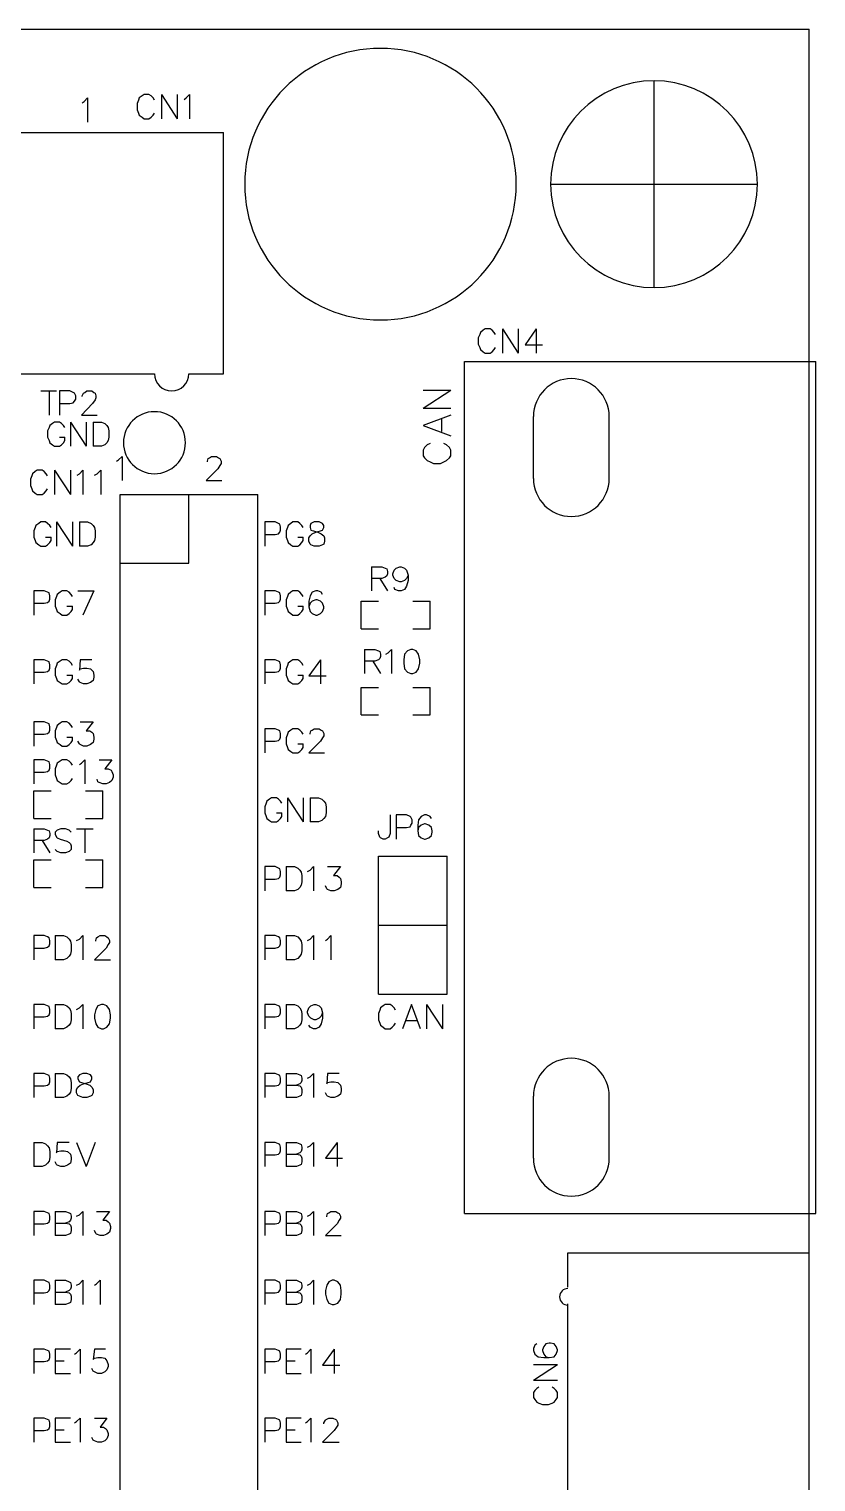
# Model space of a CAD drawing. Extents: x -0.24 to 4.91, y -0.23 to 6.58.
# Drawn here: x 3.143 to 4.285, y 4.467 to 6.575 of the extents above; entities that cross this region are included whole.
import ezdxf

# ---------------------------------------------------------------- set-up
doc = ezdxf.new("R2010")
doc.units = 0
doc.layers.add('mb672d', color=1, linetype='CONTINUOUS')

msp = doc.modelspace()

# ---------------------------------------------------------------- linework, layer by layer
at = {"layer": 'mb672d', "color": 5}
for points in [[(-0.225, 6.575), (4.275, 6.575)], [(4.275, 2.361), (4.275, 6.575)], [(4.05, 6.2), (4.05, 6.5)], [(3.22, 6.468), (3.223, 6.47), (3.228, 6.475), (3.228, 6.44)], [(3.325, 6.472), (3.323, 6.475), (3.32, 6.478), (3.317, 6.48), (3.31, 6.48), (3.307, 6.478), (3.303, 6.475), (3.302, 6.472), (3.3, 6.467), (3.3, 6.458), (3.302, 6.453), (3.303, 6.45), (3.307, 6.447), (3.31, 6.445), (3.317, 6.445), (3.32, 6.447), (3.323, 6.45), (3.325, 6.453)], [(3.335, 6.48), (3.335, 6.445)], [(3.335, 6.48), (3.358, 6.445)], [(3.358, 6.48), (3.358, 6.445)], [(3.368, 6.473), (3.371, 6.475), (3.376, 6.48), (3.376, 6.445)], [(2.325, 6.425), (2.525, 6.425), (3.425, 6.425)], [(3.425, 6.075), (3.425, 6.425)], [(3.9, 6.35), (4.2, 6.35)], [(3.82, 6.132), (3.818, 6.135), (3.815, 6.138), (3.812, 6.14), (3.805, 6.14), (3.802, 6.138), (3.798, 6.135), (3.797, 6.132), (3.795, 6.127), (3.795, 6.118), (3.797, 6.113), (3.798, 6.11), (3.802, 6.107), (3.805, 6.105), (3.812, 6.105), (3.815, 6.107), (3.818, 6.11), (3.82, 6.113)], [(3.83, 6.14), (3.83, 6.105)], [(3.83, 6.14), (3.853, 6.105)], [(3.853, 6.14), (3.853, 6.105)], [(3.879, 6.14), (3.863, 6.117), (3.888, 6.117)], [(3.879, 6.14), (3.879, 6.105)], [(3.775, 4.857), (3.775, 6.093)], [(3.775, 4.857), (4.285, 4.857), (4.285, 6.093)], [(3.775, 6.093), (4.285, 6.093)], [(2.45, 6.075), (3.325, 6.075)], [(3.375, 6.075), (3.425, 6.075)], [(3.16, 6.05), (3.183, 6.05)], [(3.172, 6.05), (3.172, 6.015)], [(3.187, 6.032), (3.202, 6.032), (3.207, 6.033), (3.209, 6.035), (3.211, 6.038), (3.211, 6.043), (3.209, 6.047), (3.207, 6.048), (3.202, 6.05), (3.187, 6.05), (3.187, 6.015)], [(3.22, 6.042), (3.22, 6.043), (3.222, 6.047), (3.224, 6.048), (3.227, 6.05), (3.234, 6.05), (3.237, 6.048), (3.239, 6.047), (3.24, 6.043), (3.24, 6.04), (3.239, 6.037), (3.235, 6.032), (3.219, 6.015), (3.242, 6.015)], [(3.715, 6.025), (3.755, 6.051)], [(3.715, 6.051), (3.755, 6.051)], [(3.715, 6.025), (3.755, 6.025)], [(3.755, 6.015), (3.715, 6), (3.755, 5.985)], [(3.742, 5.991), (3.742, 6.01)], [(3.875, 5.923), (3.875, 6.013)], [(3.985, 5.923), (3.985, 6.013)], [(3.195, 5.997), (3.193, 6), (3.19, 6.003), (3.187, 6.005), (3.18, 6.005), (3.177, 6.003), (3.173, 6), (3.172, 5.997), (3.17, 5.992), (3.17, 5.983), (3.172, 5.978), (3.173, 5.975), (3.177, 5.972), (3.18, 5.97), (3.187, 5.97), (3.19, 5.972), (3.193, 5.975), (3.195, 5.978), (3.195, 5.983)], [(3.203, 6.005), (3.203, 5.97)], [(3.203, 6.005), (3.226, 5.97)], [(3.226, 6.005), (3.226, 5.97)], [(3.236, 6.005), (3.236, 5.97)], [(3.236, 6.005), (3.248, 6.005), (3.253, 6.003), (3.256, 6), (3.258, 5.997), (3.259, 5.992), (3.259, 5.983), (3.258, 5.978), (3.256, 5.975), (3.253, 5.972), (3.248, 5.97), (3.236, 5.97)], [(3.187, 5.983), (3.195, 5.983)], [(3.725, 5.974), (3.721, 5.972), (3.717, 5.968), (3.715, 5.964), (3.715, 5.956), (3.717, 5.953), (3.721, 5.949), (3.725, 5.947), (3.73, 5.945), (3.74, 5.945), (3.745, 5.947), (3.749, 5.949), (3.753, 5.953), (3.755, 5.956), (3.755, 5.964), (3.753, 5.968), (3.749, 5.972), (3.745, 5.974)], [(3.27, 5.948), (3.273, 5.95), (3.278, 5.955), (3.278, 5.92)], [(3.402, 5.947), (3.402, 5.948), (3.403, 5.952), (3.405, 5.953), (3.408, 5.955), (3.415, 5.955), (3.418, 5.953), (3.42, 5.952), (3.422, 5.948), (3.422, 5.945), (3.42, 5.942), (3.417, 5.937), (3.4, 5.92), (3.423, 5.92)], [(3.17, 5.927), (3.168, 5.93), (3.165, 5.933), (3.162, 5.935), (3.155, 5.935), (3.152, 5.933), (3.148, 5.93), (3.147, 5.927), (3.145, 5.922), (3.145, 5.913), (3.147, 5.908), (3.148, 5.905), (3.152, 5.902), (3.155, 5.9), (3.162, 5.9), (3.165, 5.902), (3.168, 5.905), (3.17, 5.908)], [(3.18, 5.935), (3.18, 5.9)], [(3.18, 5.935), (3.203, 5.9)], [(3.203, 5.935), (3.203, 5.9)], [(3.213, 5.928), (3.216, 5.93), (3.221, 5.935), (3.221, 5.9)], [(3.238, 5.928), (3.242, 5.93), (3.247, 5.935), (3.247, 5.9)], [(3.275, 5.9), (3.475, 5.9)], [(3.275, 2.4), (3.275, 5.9)], [(3.275, 2.4), (3.475, 2.4), (3.475, 5.9)], [(3.375, 5.8), (3.375, 5.9)], [(3.175, 5.852), (3.173, 5.855), (3.17, 5.858), (3.167, 5.86), (3.16, 5.86), (3.157, 5.858), (3.153, 5.855), (3.152, 5.852), (3.15, 5.847), (3.15, 5.838), (3.152, 5.833), (3.153, 5.83), (3.157, 5.827), (3.16, 5.825), (3.167, 5.825), (3.17, 5.827), (3.173, 5.83), (3.175, 5.833), (3.175, 5.838)], [(3.183, 5.86), (3.183, 5.825)], [(3.183, 5.86), (3.206, 5.825)], [(3.206, 5.86), (3.206, 5.825)], [(3.216, 5.86), (3.216, 5.825)], [(3.216, 5.86), (3.228, 5.86), (3.233, 5.858), (3.236, 5.855), (3.238, 5.852), (3.239, 5.847), (3.239, 5.838), (3.238, 5.833), (3.236, 5.83), (3.233, 5.827), (3.228, 5.825), (3.216, 5.825)], [(3.485, 5.842), (3.5, 5.842), (3.505, 5.843), (3.507, 5.845), (3.508, 5.848), (3.508, 5.853), (3.507, 5.857), (3.505, 5.858), (3.5, 5.86), (3.485, 5.86), (3.485, 5.825)], [(3.541, 5.852), (3.539, 5.855), (3.536, 5.858), (3.533, 5.86), (3.526, 5.86), (3.523, 5.858), (3.519, 5.855), (3.518, 5.852), (3.516, 5.847), (3.516, 5.838), (3.518, 5.833), (3.519, 5.83), (3.523, 5.827), (3.526, 5.825), (3.533, 5.825), (3.536, 5.827), (3.539, 5.83), (3.541, 5.833), (3.541, 5.838)], [(3.557, 5.86), (3.552, 5.858), (3.551, 5.855), (3.551, 5.852), (3.552, 5.848), (3.556, 5.847), (3.562, 5.845), (3.567, 5.843), (3.571, 5.84), (3.572, 5.837), (3.572, 5.832), (3.571, 5.828), (3.569, 5.827), (3.564, 5.825), (3.557, 5.825), (3.552, 5.827), (3.551, 5.828), (3.549, 5.832), (3.549, 5.837), (3.551, 5.84), (3.554, 5.843), (3.559, 5.845), (3.566, 5.847), (3.569, 5.848), (3.571, 5.852), (3.571, 5.855), (3.569, 5.858), (3.564, 5.86), (3.557, 5.86)], [(3.167, 5.838), (3.175, 5.838)], [(3.533, 5.838), (3.541, 5.838)], [(3.275, 5.8), (3.375, 5.8)], [(3.64, 5.795), (3.64, 5.76)], [(3.64, 5.795), (3.655, 5.795), (3.66, 5.793), (3.662, 5.792), (3.663, 5.788), (3.663, 5.785), (3.662, 5.782), (3.66, 5.78), (3.655, 5.778), (3.64, 5.778)], [(3.652, 5.778), (3.663, 5.76)], [(3.693, 5.783), (3.691, 5.778), (3.688, 5.775), (3.683, 5.773), (3.681, 5.773), (3.676, 5.775), (3.673, 5.778), (3.671, 5.783), (3.671, 5.785), (3.673, 5.79), (3.676, 5.793), (3.681, 5.795), (3.683, 5.795), (3.688, 5.793), (3.691, 5.79), (3.693, 5.783), (3.693, 5.775), (3.691, 5.767), (3.688, 5.762), (3.683, 5.76), (3.679, 5.76), (3.674, 5.762), (3.673, 5.765)], [(3.15, 5.742), (3.165, 5.742), (3.17, 5.743), (3.172, 5.745), (3.173, 5.748), (3.173, 5.753), (3.172, 5.757), (3.17, 5.758), (3.165, 5.76), (3.15, 5.76), (3.15, 5.725)], [(3.206, 5.752), (3.204, 5.755), (3.201, 5.758), (3.198, 5.76), (3.191, 5.76), (3.188, 5.758), (3.184, 5.755), (3.183, 5.752), (3.181, 5.747), (3.181, 5.738), (3.183, 5.733), (3.184, 5.73), (3.188, 5.727), (3.191, 5.725), (3.198, 5.725), (3.201, 5.727), (3.204, 5.73), (3.206, 5.733), (3.206, 5.738)], [(3.214, 5.76), (3.237, 5.76)], [(3.237, 5.76), (3.221, 5.725)], [(3.485, 5.742), (3.5, 5.742), (3.505, 5.743), (3.507, 5.745), (3.508, 5.748), (3.508, 5.753), (3.507, 5.757), (3.505, 5.758), (3.5, 5.76), (3.485, 5.76), (3.485, 5.725)], [(3.541, 5.752), (3.539, 5.755), (3.536, 5.758), (3.533, 5.76), (3.526, 5.76), (3.523, 5.758), (3.519, 5.755), (3.518, 5.752), (3.516, 5.747), (3.516, 5.738), (3.518, 5.733), (3.519, 5.73), (3.523, 5.727), (3.526, 5.725), (3.533, 5.725), (3.536, 5.727), (3.539, 5.73), (3.541, 5.733), (3.541, 5.738)], [(3.569, 5.755), (3.567, 5.758), (3.562, 5.76), (3.559, 5.76), (3.554, 5.758), (3.551, 5.753), (3.549, 5.745), (3.549, 5.737), (3.551, 5.73), (3.554, 5.727), (3.559, 5.725), (3.561, 5.725), (3.566, 5.727), (3.569, 5.73), (3.571, 5.735), (3.571, 5.737), (3.569, 5.742), (3.566, 5.745), (3.561, 5.747), (3.559, 5.747), (3.554, 5.745), (3.551, 5.742), (3.549, 5.737)], [(3.198, 5.738), (3.206, 5.738)], [(3.533, 5.738), (3.541, 5.738)], [(3.625, 5.705), (3.625, 5.745), (3.65, 5.745)], [(3.7, 5.745), (3.725, 5.745)], [(3.725, 5.705), (3.725, 5.745)], [(3.625, 5.705), (3.65, 5.705)], [(3.7, 5.705), (3.725, 5.705)], [(3.63, 5.675), (3.63, 5.64)], [(3.63, 5.675), (3.645, 5.675), (3.65, 5.673), (3.652, 5.672), (3.653, 5.668), (3.653, 5.665), (3.652, 5.662), (3.65, 5.66), (3.645, 5.658), (3.63, 5.658)], [(3.661, 5.668), (3.664, 5.67), (3.669, 5.675), (3.669, 5.64)], [(3.697, 5.675), (3.692, 5.673), (3.688, 5.668), (3.687, 5.66), (3.687, 5.655), (3.688, 5.647), (3.692, 5.642), (3.697, 5.64), (3.7, 5.64), (3.705, 5.642), (3.708, 5.647), (3.71, 5.655), (3.71, 5.66), (3.708, 5.668), (3.705, 5.673), (3.7, 5.675), (3.697, 5.675)], [(3.15, 5.642), (3.165, 5.642), (3.17, 5.643), (3.172, 5.645), (3.173, 5.648), (3.173, 5.653), (3.172, 5.657), (3.17, 5.658), (3.165, 5.66), (3.15, 5.66), (3.15, 5.625)], [(3.206, 5.652), (3.204, 5.655), (3.201, 5.658), (3.198, 5.66), (3.191, 5.66), (3.188, 5.658), (3.184, 5.655), (3.183, 5.652), (3.181, 5.647), (3.181, 5.638), (3.183, 5.633), (3.184, 5.63), (3.188, 5.627), (3.191, 5.625), (3.198, 5.625), (3.201, 5.627), (3.204, 5.63), (3.206, 5.633), (3.206, 5.638)], [(3.234, 5.66), (3.217, 5.66), (3.216, 5.645), (3.217, 5.647), (3.222, 5.648), (3.227, 5.648), (3.232, 5.647), (3.236, 5.643), (3.237, 5.638), (3.237, 5.635), (3.236, 5.63), (3.232, 5.627), (3.227, 5.625), (3.222, 5.625), (3.217, 5.627), (3.216, 5.628), (3.214, 5.632)], [(3.485, 5.642), (3.5, 5.642), (3.505, 5.643), (3.507, 5.645), (3.508, 5.648), (3.508, 5.653), (3.507, 5.657), (3.505, 5.658), (3.5, 5.66), (3.485, 5.66), (3.485, 5.625)], [(3.541, 5.652), (3.539, 5.655), (3.536, 5.658), (3.533, 5.66), (3.526, 5.66), (3.523, 5.658), (3.519, 5.655), (3.518, 5.652), (3.516, 5.647), (3.516, 5.638), (3.518, 5.633), (3.519, 5.63), (3.523, 5.627), (3.526, 5.625), (3.533, 5.625), (3.536, 5.627), (3.539, 5.63), (3.541, 5.633), (3.541, 5.638)], [(3.566, 5.66), (3.549, 5.637), (3.574, 5.637)], [(3.566, 5.66), (3.566, 5.625)], [(3.642, 5.658), (3.653, 5.64)], [(3.198, 5.638), (3.206, 5.638)], [(3.533, 5.638), (3.541, 5.638)], [(3.625, 5.58), (3.625, 5.62), (3.65, 5.62)], [(3.7, 5.62), (3.725, 5.62)], [(3.725, 5.58), (3.725, 5.62)], [(3.15, 5.552), (3.165, 5.552), (3.17, 5.553), (3.172, 5.555), (3.173, 5.558), (3.173, 5.563), (3.172, 5.567), (3.17, 5.568), (3.165, 5.57), (3.15, 5.57), (3.15, 5.535)], [(3.206, 5.562), (3.204, 5.565), (3.201, 5.568), (3.198, 5.57), (3.191, 5.57), (3.188, 5.568), (3.184, 5.565), (3.183, 5.562), (3.181, 5.557), (3.181, 5.548), (3.183, 5.543), (3.184, 5.54), (3.188, 5.537), (3.191, 5.535), (3.198, 5.535), (3.201, 5.537), (3.204, 5.54), (3.206, 5.543), (3.206, 5.548)], [(3.217, 5.57), (3.236, 5.57), (3.226, 5.557), (3.231, 5.557), (3.234, 5.555), (3.236, 5.553), (3.237, 5.548), (3.237, 5.545), (3.236, 5.54), (3.232, 5.537), (3.227, 5.535), (3.222, 5.535), (3.217, 5.537), (3.216, 5.538), (3.214, 5.542)], [(3.625, 5.58), (3.65, 5.58)], [(3.7, 5.58), (3.725, 5.58)], [(3.198, 5.548), (3.206, 5.548)], [(3.485, 5.542), (3.5, 5.542), (3.505, 5.543), (3.507, 5.545), (3.508, 5.548), (3.508, 5.553), (3.507, 5.557), (3.505, 5.558), (3.5, 5.56), (3.485, 5.56), (3.485, 5.525)], [(3.541, 5.552), (3.539, 5.555), (3.536, 5.558), (3.533, 5.56), (3.526, 5.56), (3.523, 5.558), (3.519, 5.555), (3.518, 5.552), (3.516, 5.547), (3.516, 5.538), (3.518, 5.533), (3.519, 5.53), (3.523, 5.527), (3.526, 5.525), (3.533, 5.525), (3.536, 5.527), (3.539, 5.53), (3.541, 5.533), (3.541, 5.538)], [(3.551, 5.552), (3.551, 5.553), (3.552, 5.557), (3.554, 5.558), (3.557, 5.56), (3.564, 5.56), (3.567, 5.558), (3.569, 5.557), (3.571, 5.553), (3.571, 5.55), (3.569, 5.547), (3.566, 5.542), (3.549, 5.525), (3.572, 5.525)], [(3.533, 5.538), (3.541, 5.538)], [(3.15, 5.497), (3.165, 5.497), (3.17, 5.498), (3.172, 5.5), (3.173, 5.503), (3.173, 5.508), (3.172, 5.512), (3.17, 5.513), (3.165, 5.515), (3.15, 5.515), (3.15, 5.48)], [(3.206, 5.507), (3.204, 5.51), (3.201, 5.513), (3.198, 5.515), (3.191, 5.515), (3.188, 5.513), (3.184, 5.51), (3.183, 5.507), (3.181, 5.502), (3.181, 5.493), (3.183, 5.488), (3.184, 5.485), (3.188, 5.482), (3.191, 5.48), (3.198, 5.48), (3.201, 5.482), (3.204, 5.485), (3.206, 5.488)], [(3.216, 5.508), (3.219, 5.51), (3.224, 5.515), (3.224, 5.48)], [(3.245, 5.515), (3.263, 5.515), (3.253, 5.502), (3.258, 5.502), (3.262, 5.5), (3.263, 5.498), (3.265, 5.493), (3.265, 5.49), (3.263, 5.485), (3.26, 5.482), (3.255, 5.48), (3.25, 5.48), (3.245, 5.482), (3.243, 5.483), (3.242, 5.487)], [(3.15, 5.43), (3.15, 5.47), (3.175, 5.47)], [(3.225, 5.47), (3.25, 5.47)], [(3.25, 5.43), (3.25, 5.47)], [(3.51, 5.452), (3.508, 5.455), (3.505, 5.458), (3.502, 5.46), (3.495, 5.46), (3.492, 5.458), (3.488, 5.455), (3.487, 5.452), (3.485, 5.447), (3.485, 5.438), (3.487, 5.433), (3.488, 5.43), (3.492, 5.427), (3.495, 5.425), (3.502, 5.425), (3.505, 5.427), (3.508, 5.43), (3.51, 5.433), (3.51, 5.438)], [(3.518, 5.46), (3.518, 5.425)], [(3.518, 5.46), (3.541, 5.425)], [(3.541, 5.46), (3.541, 5.425)], [(3.551, 5.46), (3.551, 5.425)], [(3.551, 5.46), (3.563, 5.46), (3.568, 5.458), (3.571, 5.455), (3.573, 5.452), (3.574, 5.447), (3.574, 5.438), (3.573, 5.433), (3.571, 5.43), (3.568, 5.427), (3.563, 5.425), (3.551, 5.425)], [(3.502, 5.438), (3.51, 5.438)], [(3.15, 5.43), (3.175, 5.43)], [(3.225, 5.43), (3.25, 5.43)], [(3.667, 5.435), (3.667, 5.408), (3.665, 5.403), (3.663, 5.402), (3.66, 5.4), (3.657, 5.4), (3.653, 5.402), (3.652, 5.403), (3.65, 5.408), (3.65, 5.412)], [(3.676, 5.417), (3.691, 5.417), (3.696, 5.418), (3.697, 5.42), (3.699, 5.423), (3.699, 5.428), (3.697, 5.432), (3.696, 5.433), (3.691, 5.435), (3.676, 5.435), (3.676, 5.4)], [(3.727, 5.43), (3.725, 5.433), (3.72, 5.435), (3.717, 5.435), (3.712, 5.433), (3.708, 5.428), (3.707, 5.42), (3.707, 5.412), (3.708, 5.405), (3.712, 5.402), (3.717, 5.4), (3.718, 5.4), (3.723, 5.402), (3.727, 5.405), (3.728, 5.41), (3.728, 5.412), (3.727, 5.417), (3.723, 5.42), (3.718, 5.422), (3.717, 5.422), (3.712, 5.42), (3.708, 5.417), (3.707, 5.412)], [(3.15, 5.415), (3.15, 5.38)], [(3.15, 5.415), (3.165, 5.415), (3.17, 5.413), (3.172, 5.412), (3.173, 5.408), (3.173, 5.405), (3.172, 5.402), (3.17, 5.4), (3.165, 5.398), (3.15, 5.398)], [(3.162, 5.398), (3.173, 5.38)], [(3.204, 5.41), (3.201, 5.413), (3.196, 5.415), (3.189, 5.415), (3.184, 5.413), (3.181, 5.41), (3.181, 5.407), (3.183, 5.403), (3.184, 5.402), (3.188, 5.4), (3.198, 5.397), (3.201, 5.395), (3.203, 5.393), (3.204, 5.39), (3.204, 5.385), (3.201, 5.382), (3.196, 5.38), (3.189, 5.38), (3.184, 5.382), (3.181, 5.385)], [(3.212, 5.415), (3.236, 5.415)], [(3.224, 5.415), (3.224, 5.38)], [(3.65, 5.175), (3.65, 5.375), (3.75, 5.375)], [(3.75, 5.175), (3.75, 5.375)], [(3.15, 5.33), (3.15, 5.37), (3.175, 5.37)], [(3.225, 5.37), (3.25, 5.37)], [(3.25, 5.33), (3.25, 5.37)], [(3.485, 5.342), (3.5, 5.342), (3.505, 5.343), (3.507, 5.345), (3.508, 5.348), (3.508, 5.353), (3.507, 5.357), (3.505, 5.358), (3.5, 5.36), (3.485, 5.36), (3.485, 5.325)], [(3.516, 5.36), (3.516, 5.325)], [(3.516, 5.36), (3.528, 5.36), (3.533, 5.358), (3.536, 5.355), (3.538, 5.352), (3.539, 5.347), (3.539, 5.338), (3.538, 5.333), (3.536, 5.33), (3.533, 5.327), (3.528, 5.325), (3.516, 5.325)], [(3.547, 5.353), (3.551, 5.355), (3.556, 5.36), (3.556, 5.325)], [(3.576, 5.36), (3.595, 5.36), (3.585, 5.347), (3.59, 5.347), (3.593, 5.345), (3.595, 5.343), (3.596, 5.338), (3.596, 5.335), (3.595, 5.33), (3.591, 5.327), (3.586, 5.325), (3.581, 5.325), (3.576, 5.327), (3.575, 5.328), (3.573, 5.332)], [(3.15, 5.33), (3.175, 5.33)], [(3.225, 5.33), (3.25, 5.33)], [(3.65, 5.275), (3.75, 5.275)], [(3.15, 5.242), (3.165, 5.242), (3.17, 5.243), (3.172, 5.245), (3.173, 5.248), (3.173, 5.253), (3.172, 5.257), (3.17, 5.258), (3.165, 5.26), (3.15, 5.26), (3.15, 5.225)], [(3.181, 5.26), (3.181, 5.225)], [(3.181, 5.26), (3.193, 5.26), (3.198, 5.258), (3.201, 5.255), (3.203, 5.252), (3.204, 5.247), (3.204, 5.238), (3.203, 5.233), (3.201, 5.23), (3.198, 5.227), (3.193, 5.225), (3.181, 5.225)], [(3.212, 5.253), (3.216, 5.255), (3.221, 5.26), (3.221, 5.225)], [(3.24, 5.252), (3.24, 5.253), (3.241, 5.257), (3.243, 5.258), (3.246, 5.26), (3.253, 5.26), (3.256, 5.258), (3.258, 5.257), (3.26, 5.253), (3.26, 5.25), (3.258, 5.247), (3.255, 5.242), (3.238, 5.225), (3.261, 5.225)], [(3.485, 5.242), (3.5, 5.242), (3.505, 5.243), (3.507, 5.245), (3.508, 5.248), (3.508, 5.253), (3.507, 5.257), (3.505, 5.258), (3.5, 5.26), (3.485, 5.26), (3.485, 5.225)], [(3.516, 5.26), (3.516, 5.225)], [(3.516, 5.26), (3.528, 5.26), (3.533, 5.258), (3.536, 5.255), (3.538, 5.252), (3.539, 5.247), (3.539, 5.238), (3.538, 5.233), (3.536, 5.23), (3.533, 5.227), (3.528, 5.225), (3.516, 5.225)], [(3.547, 5.253), (3.551, 5.255), (3.556, 5.26), (3.556, 5.225)], [(3.573, 5.253), (3.576, 5.255), (3.581, 5.26), (3.581, 5.225)], [(3.65, 5.175), (3.75, 5.175)], [(3.15, 5.142), (3.165, 5.142), (3.17, 5.143), (3.172, 5.145), (3.173, 5.148), (3.173, 5.153), (3.172, 5.157), (3.17, 5.158), (3.165, 5.16), (3.15, 5.16), (3.15, 5.125)], [(3.181, 5.16), (3.181, 5.125)], [(3.181, 5.16), (3.193, 5.16), (3.198, 5.158), (3.201, 5.155), (3.203, 5.152), (3.204, 5.147), (3.204, 5.138), (3.203, 5.133), (3.201, 5.13), (3.198, 5.127), (3.193, 5.125), (3.181, 5.125)], [(3.212, 5.153), (3.216, 5.155), (3.221, 5.16), (3.221, 5.125)], [(3.248, 5.16), (3.243, 5.158), (3.24, 5.153), (3.238, 5.145), (3.238, 5.14), (3.24, 5.132), (3.243, 5.127), (3.248, 5.125), (3.251, 5.125), (3.256, 5.127), (3.26, 5.132), (3.261, 5.14), (3.261, 5.145), (3.26, 5.153), (3.256, 5.158), (3.251, 5.16), (3.248, 5.16)], [(3.485, 5.142), (3.5, 5.142), (3.505, 5.143), (3.507, 5.145), (3.508, 5.148), (3.508, 5.153), (3.507, 5.157), (3.505, 5.158), (3.5, 5.16), (3.485, 5.16), (3.485, 5.125)], [(3.516, 5.16), (3.516, 5.125)], [(3.516, 5.16), (3.528, 5.16), (3.533, 5.158), (3.536, 5.155), (3.538, 5.152), (3.539, 5.147), (3.539, 5.138), (3.538, 5.133), (3.536, 5.13), (3.533, 5.127), (3.528, 5.125), (3.516, 5.125)], [(3.569, 5.148), (3.567, 5.143), (3.564, 5.14), (3.559, 5.138), (3.557, 5.138), (3.552, 5.14), (3.549, 5.143), (3.547, 5.148), (3.547, 5.15), (3.549, 5.155), (3.552, 5.158), (3.557, 5.16), (3.559, 5.16), (3.564, 5.158), (3.567, 5.155), (3.569, 5.148), (3.569, 5.14), (3.567, 5.132), (3.564, 5.127), (3.559, 5.125), (3.556, 5.125), (3.551, 5.127), (3.549, 5.13)], [(3.675, 5.152), (3.673, 5.155), (3.67, 5.158), (3.667, 5.16), (3.66, 5.16), (3.657, 5.158), (3.653, 5.155), (3.652, 5.152), (3.65, 5.147), (3.65, 5.138), (3.652, 5.133), (3.653, 5.13), (3.657, 5.127), (3.66, 5.125), (3.667, 5.125), (3.67, 5.127), (3.673, 5.13), (3.675, 5.133)], [(3.711, 5.125), (3.698, 5.16), (3.685, 5.125)], [(3.72, 5.16), (3.72, 5.125)], [(3.72, 5.16), (3.743, 5.125)], [(3.743, 5.16), (3.743, 5.125)], [(3.69, 5.137), (3.706, 5.137)], [(3.15, 5.042), (3.165, 5.042), (3.17, 5.043), (3.172, 5.045), (3.173, 5.048), (3.173, 5.053), (3.172, 5.057), (3.17, 5.058), (3.165, 5.06), (3.15, 5.06), (3.15, 5.025)], [(3.181, 5.06), (3.181, 5.025)], [(3.181, 5.06), (3.193, 5.06), (3.198, 5.058), (3.201, 5.055), (3.203, 5.052), (3.204, 5.047), (3.204, 5.038), (3.203, 5.033), (3.201, 5.03), (3.198, 5.027), (3.193, 5.025), (3.181, 5.025)], [(3.221, 5.06), (3.216, 5.058), (3.214, 5.055), (3.214, 5.052), (3.216, 5.048), (3.219, 5.047), (3.226, 5.045), (3.231, 5.043), (3.234, 5.04), (3.236, 5.037), (3.236, 5.032), (3.234, 5.028), (3.232, 5.027), (3.227, 5.025), (3.221, 5.025), (3.216, 5.027), (3.214, 5.028), (3.212, 5.032), (3.212, 5.037), (3.214, 5.04), (3.217, 5.043), (3.222, 5.045), (3.229, 5.047), (3.232, 5.048), (3.234, 5.052), (3.234, 5.055), (3.232, 5.058), (3.227, 5.06), (3.221, 5.06)], [(3.485, 5.042), (3.5, 5.042), (3.505, 5.043), (3.507, 5.045), (3.508, 5.048), (3.508, 5.053), (3.507, 5.057), (3.505, 5.058), (3.5, 5.06), (3.485, 5.06), (3.485, 5.025)], [(3.516, 5.06), (3.516, 5.025)], [(3.516, 5.06), (3.531, 5.06), (3.536, 5.058), (3.538, 5.057), (3.539, 5.053), (3.539, 5.05), (3.538, 5.047), (3.536, 5.045), (3.531, 5.043)], [(3.547, 5.053), (3.551, 5.055), (3.556, 5.06), (3.556, 5.025)], [(3.593, 5.06), (3.576, 5.06), (3.575, 5.045), (3.576, 5.047), (3.581, 5.048), (3.586, 5.048), (3.591, 5.047), (3.595, 5.043), (3.596, 5.038), (3.596, 5.035), (3.595, 5.03), (3.591, 5.027), (3.586, 5.025), (3.581, 5.025), (3.576, 5.027), (3.575, 5.028), (3.573, 5.032)], [(3.516, 5.043), (3.531, 5.043), (3.536, 5.042), (3.538, 5.04), (3.539, 5.037), (3.539, 5.032), (3.538, 5.028), (3.536, 5.027), (3.531, 5.025), (3.516, 5.025)], [(3.875, 4.937), (3.875, 5.027)], [(3.985, 4.937), (3.985, 5.027)], [(3.15, 4.96), (3.15, 4.925)], [(3.15, 4.96), (3.162, 4.96), (3.167, 4.958), (3.17, 4.955), (3.172, 4.952), (3.173, 4.947), (3.173, 4.938), (3.172, 4.933), (3.17, 4.93), (3.167, 4.927), (3.162, 4.925), (3.15, 4.925)], [(3.201, 4.96), (3.184, 4.96), (3.183, 4.945), (3.184, 4.947), (3.189, 4.948), (3.194, 4.948), (3.199, 4.947), (3.203, 4.943), (3.204, 4.938), (3.204, 4.935), (3.203, 4.93), (3.199, 4.927), (3.194, 4.925), (3.189, 4.925), (3.184, 4.927), (3.183, 4.928), (3.181, 4.932)], [(3.212, 4.96), (3.226, 4.925)], [(3.239, 4.96), (3.226, 4.925)], [(3.485, 4.942), (3.5, 4.942), (3.505, 4.943), (3.507, 4.945), (3.508, 4.948), (3.508, 4.953), (3.507, 4.957), (3.505, 4.958), (3.5, 4.96), (3.485, 4.96), (3.485, 4.925)], [(3.516, 4.96), (3.516, 4.925)], [(3.516, 4.96), (3.531, 4.96), (3.536, 4.958), (3.538, 4.957), (3.539, 4.953), (3.539, 4.95), (3.538, 4.947), (3.536, 4.945), (3.531, 4.943)], [(3.547, 4.953), (3.551, 4.955), (3.556, 4.96), (3.556, 4.925)], [(3.59, 4.96), (3.573, 4.937), (3.598, 4.937)], [(3.59, 4.96), (3.59, 4.925)], [(3.516, 4.943), (3.531, 4.943), (3.536, 4.942), (3.538, 4.94), (3.539, 4.937), (3.539, 4.932), (3.538, 4.928), (3.536, 4.927), (3.531, 4.925), (3.516, 4.925)], [(3.15, 4.842), (3.165, 4.842), (3.17, 4.843), (3.172, 4.845), (3.173, 4.848), (3.173, 4.853), (3.172, 4.857), (3.17, 4.858), (3.165, 4.86), (3.15, 4.86), (3.15, 4.825)], [(3.181, 4.86), (3.181, 4.825)], [(3.181, 4.86), (3.196, 4.86), (3.201, 4.858), (3.203, 4.857), (3.204, 4.853), (3.204, 4.85), (3.203, 4.847), (3.201, 4.845), (3.196, 4.843)], [(3.212, 4.853), (3.216, 4.855), (3.221, 4.86), (3.221, 4.825)], [(3.241, 4.86), (3.26, 4.86), (3.25, 4.847), (3.255, 4.847), (3.258, 4.845), (3.26, 4.843), (3.261, 4.838), (3.261, 4.835), (3.26, 4.83), (3.256, 4.827), (3.251, 4.825), (3.246, 4.825), (3.241, 4.827), (3.24, 4.828), (3.238, 4.832)], [(3.485, 4.842), (3.5, 4.842), (3.505, 4.843), (3.507, 4.845), (3.508, 4.848), (3.508, 4.853), (3.507, 4.857), (3.505, 4.858), (3.5, 4.86), (3.485, 4.86), (3.485, 4.825)], [(3.516, 4.86), (3.516, 4.825)], [(3.516, 4.86), (3.531, 4.86), (3.536, 4.858), (3.538, 4.857), (3.539, 4.853), (3.539, 4.85), (3.538, 4.847), (3.536, 4.845), (3.531, 4.843)], [(3.547, 4.853), (3.551, 4.855), (3.556, 4.86), (3.556, 4.825)], [(3.575, 4.852), (3.575, 4.853), (3.576, 4.857), (3.578, 4.858), (3.581, 4.86), (3.588, 4.86), (3.591, 4.858), (3.593, 4.857), (3.595, 4.853), (3.595, 4.85), (3.593, 4.847), (3.59, 4.842), (3.573, 4.825), (3.596, 4.825)], [(3.181, 4.843), (3.196, 4.843), (3.201, 4.842), (3.203, 4.84), (3.204, 4.837), (3.204, 4.832), (3.203, 4.828), (3.201, 4.827), (3.196, 4.825), (3.181, 4.825)], [(3.516, 4.843), (3.531, 4.843), (3.536, 4.842), (3.538, 4.84), (3.539, 4.837), (3.539, 4.832), (3.538, 4.828), (3.536, 4.827), (3.531, 4.825), (3.516, 4.825)], [(3.925, 4.8), (4.275, 4.8)], [(3.925, 4.75), (3.925, 4.8)], [(4.275, 4.375), (4.275, 4.8)], [(3.15, 4.742), (3.165, 4.742), (3.17, 4.743), (3.172, 4.745), (3.173, 4.748), (3.173, 4.753), (3.172, 4.757), (3.17, 4.758), (3.165, 4.76), (3.15, 4.76), (3.15, 4.725)], [(3.181, 4.76), (3.181, 4.725)], [(3.181, 4.76), (3.196, 4.76), (3.201, 4.758), (3.203, 4.757), (3.204, 4.753), (3.204, 4.75), (3.203, 4.747), (3.201, 4.745), (3.196, 4.743)], [(3.181, 4.743), (3.196, 4.743), (3.201, 4.742), (3.203, 4.74), (3.204, 4.737), (3.204, 4.732), (3.203, 4.728), (3.201, 4.727), (3.196, 4.725), (3.181, 4.725)], [(3.212, 4.753), (3.216, 4.755), (3.221, 4.76), (3.221, 4.725)], [(3.238, 4.753), (3.241, 4.755), (3.246, 4.76), (3.246, 4.725)], [(3.485, 4.742), (3.5, 4.742), (3.505, 4.743), (3.507, 4.745), (3.508, 4.748), (3.508, 4.753), (3.507, 4.757), (3.505, 4.758), (3.5, 4.76), (3.485, 4.76), (3.485, 4.725)], [(3.516, 4.76), (3.516, 4.725)], [(3.516, 4.76), (3.531, 4.76), (3.536, 4.758), (3.538, 4.757), (3.539, 4.753), (3.539, 4.75), (3.538, 4.747), (3.536, 4.745), (3.531, 4.743)], [(3.516, 4.743), (3.531, 4.743), (3.536, 4.742), (3.538, 4.74), (3.539, 4.737), (3.539, 4.732), (3.538, 4.728), (3.536, 4.727), (3.531, 4.725), (3.516, 4.725)], [(3.547, 4.753), (3.551, 4.755), (3.556, 4.76), (3.556, 4.725)], [(3.583, 4.76), (3.578, 4.758), (3.575, 4.753), (3.573, 4.745), (3.573, 4.74), (3.575, 4.732), (3.578, 4.727), (3.583, 4.725), (3.586, 4.725), (3.591, 4.727), (3.595, 4.732), (3.596, 4.74), (3.596, 4.745), (3.595, 4.753), (3.591, 4.758), (3.586, 4.76), (3.583, 4.76)], [(3.925, 4.314), (3.925, 4.726)], [(3.15, 4.642), (3.165, 4.642), (3.17, 4.643), (3.172, 4.645), (3.173, 4.648), (3.173, 4.653), (3.172, 4.657), (3.17, 4.658), (3.165, 4.66), (3.15, 4.66), (3.15, 4.625)], [(3.203, 4.66), (3.181, 4.66), (3.181, 4.625), (3.203, 4.625)], [(3.209, 4.653), (3.212, 4.655), (3.217, 4.66), (3.217, 4.625)], [(3.254, 4.66), (3.238, 4.66), (3.236, 4.645), (3.238, 4.647), (3.243, 4.648), (3.248, 4.648), (3.253, 4.647), (3.256, 4.643), (3.258, 4.638), (3.258, 4.635), (3.256, 4.63), (3.253, 4.627), (3.248, 4.625), (3.243, 4.625), (3.238, 4.627), (3.236, 4.628), (3.234, 4.632)], [(3.485, 4.642), (3.5, 4.642), (3.505, 4.643), (3.507, 4.645), (3.508, 4.648), (3.508, 4.653), (3.507, 4.657), (3.505, 4.658), (3.5, 4.66), (3.485, 4.66), (3.485, 4.625)], [(3.538, 4.66), (3.516, 4.66), (3.516, 4.625), (3.538, 4.625)], [(3.544, 4.653), (3.547, 4.655), (3.552, 4.66), (3.552, 4.625)], [(3.586, 4.66), (3.569, 4.637), (3.594, 4.637)], [(3.586, 4.66), (3.586, 4.625)], [(3.88, 4.668), (3.877, 4.666), (3.875, 4.661), (3.875, 4.658), (3.877, 4.653), (3.882, 4.649), (3.89, 4.648), (3.898, 4.648), (3.905, 4.649), (3.908, 4.653), (3.91, 4.658), (3.91, 4.659), (3.908, 4.664), (3.905, 4.668), (3.9, 4.669), (3.898, 4.669), (3.893, 4.668), (3.89, 4.664), (3.888, 4.659), (3.888, 4.658), (3.89, 4.653), (3.893, 4.649), (3.898, 4.648)], [(3.181, 4.643), (3.194, 4.643)], [(3.516, 4.643), (3.529, 4.643)], [(3.875, 4.615), (3.91, 4.638)], [(3.875, 4.638), (3.91, 4.638)], [(3.875, 4.615), (3.91, 4.615)], [(3.883, 4.605), (3.88, 4.603), (3.877, 4.6), (3.875, 4.597), (3.875, 4.59), (3.877, 4.587), (3.88, 4.583), (3.883, 4.582), (3.888, 4.58), (3.897, 4.58), (3.902, 4.582), (3.905, 4.583), (3.908, 4.587), (3.91, 4.59), (3.91, 4.597), (3.908, 4.6), (3.905, 4.603), (3.902, 4.605)], [(3.15, 4.542), (3.165, 4.542), (3.17, 4.543), (3.172, 4.545), (3.173, 4.548), (3.173, 4.553), (3.172, 4.557), (3.17, 4.558), (3.165, 4.56), (3.15, 4.56), (3.15, 4.525)], [(3.203, 4.56), (3.181, 4.56), (3.181, 4.525), (3.203, 4.525)], [(3.209, 4.553), (3.212, 4.555), (3.217, 4.56), (3.217, 4.525)], [(3.238, 4.56), (3.256, 4.56), (3.246, 4.547), (3.251, 4.547), (3.254, 4.545), (3.256, 4.543), (3.258, 4.538), (3.258, 4.535), (3.256, 4.53), (3.253, 4.527), (3.248, 4.525), (3.243, 4.525), (3.238, 4.527), (3.236, 4.528), (3.234, 4.532)], [(3.485, 4.542), (3.5, 4.542), (3.505, 4.543), (3.507, 4.545), (3.508, 4.548), (3.508, 4.553), (3.507, 4.557), (3.505, 4.558), (3.5, 4.56), (3.485, 4.56), (3.485, 4.525)], [(3.538, 4.56), (3.516, 4.56), (3.516, 4.525), (3.538, 4.525)], [(3.544, 4.553), (3.547, 4.555), (3.552, 4.56), (3.552, 4.525)], [(3.571, 4.552), (3.571, 4.553), (3.573, 4.557), (3.574, 4.558), (3.578, 4.56), (3.584, 4.56), (3.588, 4.558), (3.589, 4.557), (3.591, 4.553), (3.591, 4.55), (3.589, 4.547), (3.586, 4.542), (3.569, 4.525), (3.593, 4.525)], [(3.181, 4.543), (3.194, 4.543)], [(3.516, 4.543), (3.529, 4.543)]]:
    msp.add_lwpolyline(points, dxfattribs=at)
at = {"layer": 'mb672d', "color": 1}
for points in [[(-0.225, 6.575), (4.275, 6.575)], [(4.275, 2.361), (4.275, 6.575)]]:
    msp.add_lwpolyline(points, dxfattribs=at)
at = {"layer": 'mb672d', "color": 5}
for points in [[(3.85, 6.35), (3.85, 6.35), (3.85, 6.35, 1), (3.456, 6.35), (3.456, 6.35), (3.456, 6.35, 1), (3.85, 6.35), (3.85, 6.35)], [(4.2, 6.35), (4.2, 6.35), (4.2, 6.35, 1), (3.9, 6.35), (3.9, 6.35), (3.9, 6.35, 1), (4.2, 6.35), (4.2, 6.35)], [(3.325, 6.075), (3.325, 6.075), (3.325, 6.075, 1), (3.375, 6.075), (3.375, 6.075)], [(3.985, 6.013), (3.985, 6.013), (3.985, 6.013, 1), (3.875, 6.013), (3.875, 6.013)], [(3.37, 5.975), (3.37, 5.975), (3.37, 5.975, 1), (3.28, 5.975), (3.28, 5.975), (3.28, 5.975, 1), (3.37, 5.975), (3.37, 5.975)], [(3.875, 5.923), (3.875, 5.923), (3.875, 5.923, 1), (3.985, 5.923), (3.985, 5.923)], [(3.985, 5.027), (3.985, 5.027), (3.985, 5.027, 1), (3.875, 5.027), (3.875, 5.027)], [(3.875, 4.937), (3.875, 4.937), (3.875, 4.937, 1), (3.985, 4.937), (3.985, 4.937)], [(3.925, 4.748), (3.925, 4.748), (3.925, 4.748, 1), (3.925, 4.724), (3.925, 4.724)]]:
    msp.add_lwpolyline(points, format="xyb", dxfattribs=at)

doc.saveas('drawing.dxf')
